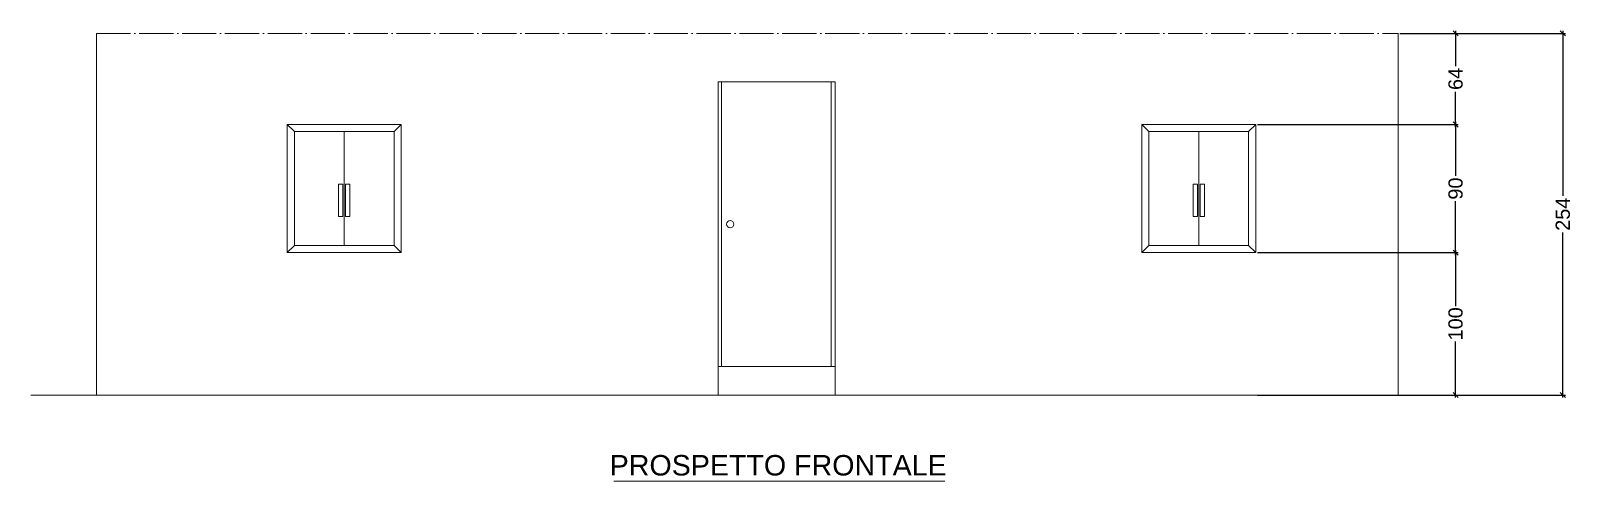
# Model space of a CAD drawing. Header units: centimetres. Extents: x 5667 to 17750, y 274 to 6203.
# Drawn here: x 10772 to 11854, y 2387 to 2704 of the extents above; entities that cross this region are included whole.
import ezdxf

# ---------------------------------------------------------------- set-up
doc = ezdxf.new("R2010")
doc.units = ezdxf.units.CM
doc.header["$MEASUREMENT"] = 0
doc.linetypes.add('ACAD_ISO04W100', pattern=[30, 24, -3, 0, -3])
doc.layers.get('0').update_dxf_attribs({"lineweight": 18})
for name, color, linetype, lineweight in [('A-DOOR-FULL', 4, 'Continuous', 9), ('A-FURN', 8, 'Continuous', 9), ('A-GLAZ-FULL', 140, 'Continuous', 9), ('A-WALL-FULL', 7, 'Continuous', 20), ('G-ANNO-DIM', 3, 'Continuous', 9), ('G-ANNO-TEXT', 3, 'Continuous', 18)]:
    doc.layers.add(name, color=color, linetype=linetype, lineweight=lineweight)
doc.styles.add('ARIAL', font='arial.ttf')
doc.styles.add('underline', font='arial.ttf')
doc.dimstyles.new('TICK_36', dxfattribs={"dimtxt": 10, "dimasz": 3.6, "dimexe": 1.8, "dimexo": 1.2, "dimgap": 1.8, "dimtad": 0, "dimdec": 0, "dimzin": 0, "dimdsep": 46, "dimtxsty": 'ARIAL', "dimblk": 'OBLIQUE', "dimcen": 1.8, "dimdle": 1.8, "dimclrd": 256, "dimclrt": 256, "dimadec": 0, "dimazin": 0, "dimtfac": 1, "dimtdec": 0, "dimtmove": 1, "dimatfit": 3, "dimldrblk": 'OPEN90', "dimfxl": 1, "dimtolj": 1, "dimtzin": 0, "dimarcsym": 0})

# ---------------------------------------------------------------- blocks, each defined once
blk = doc.blocks.new('_Oblique')
at = {"color": 0, "linetype": 'ByBlock', "lineweight": -2}
blk.add_line((-0.5, -0.5), (0.5, 0.5), dxfattribs=at)
blk = doc.blocks.new('*D64')
at = {"layer": 'Defpoints', "color": 0, "transparency": 16777216}
for p in [(11732.3, 2701.8), (11732.3, 2447.8), (11847.9, 2447.8)]:
    blk.add_point(p, dxfattribs=at)
at = {"layer": 'G-ANNO-DIM', "color": 0, "lineweight": -2, "transparency": 16777216}
for p, q in [((11733.5, 2701.8), (11849.7, 2701.8)), ((11733.5, 2447.8), (11849.7, 2447.8))]:
    blk.add_line(p, q, dxfattribs=at)
at = {"layer": 'G-ANNO-DIM', "lineweight": -2, "transparency": 16777216}
for p, q in [((11847.9, 2703.6), (11847.9, 2587.7)), ((11847.9, 2446), (11847.9, 2561.9))]:
    blk.add_line(p, q, dxfattribs=at)
at = {"layer": 'G-ANNO-DIM', "lineweight": -2, "transparency": 16777216, "xscale": 3.6, "yscale": 3.6, "zscale": 3.6}
for p, rotation in [((11847.9, 2701.8), 90), ((11847.9, 2447.8), 270)]:
    blk.add_blockref('_Oblique', p, dxfattribs=dict(at, rotation=rotation))
at = {"layer": 'G-ANNO-DIM', "transparency": 16777216, "insert": (11847.9, 2574.8), "char_height": 10, "attachment_point": 5, "rotation": 90, "style": 'ARIAL'}
blk.add_mtext('\\A1;254', dxfattribs=at)
blk = doc.blocks.new('_Open90')
at = {"color": 0, "linetype": 'ByBlock', "lineweight": -2}
for p, q in [((0, 0), (-1, 0)), ((-0.5, 0.5), (0, 0)), ((0, 0), (-0.5, -0.5))]:
    blk.add_line(p, q, dxfattribs=at)
blk = doc.blocks.new('*D65')
at = {"layer": 'Defpoints', "color": 0, "transparency": 16777216}
for p in [(11632.3, 2637.8), (11772.6, 2637.8), (11632.3, 2547.8)]:
    blk.add_point(p, dxfattribs=at)
at = {"layer": 'G-ANNO-DIM', "color": 0, "lineweight": -2, "transparency": 16777216}
for p, q in [((11633.5, 2637.8), (11774.4, 2637.8)), ((11633.5, 2547.8), (11774.4, 2547.8))]:
    blk.add_line(p, q, dxfattribs=at)
at = {"layer": 'G-ANNO-DIM', "lineweight": -2, "transparency": 16777216}
for p, q in [((11772.6, 2639.6), (11772.6, 2601.7)), ((11772.6, 2546), (11772.6, 2583.9))]:
    blk.add_line(p, q, dxfattribs=at)
at = {"layer": 'G-ANNO-DIM', "lineweight": -2, "transparency": 16777216, "xscale": 3.6, "yscale": 3.6, "zscale": 3.6}
for p, rotation in [((11772.6, 2637.8), 90), ((11772.6, 2547.8), 270)]:
    blk.add_blockref('_Oblique', p, dxfattribs=dict(at, rotation=rotation))
at = {"layer": 'G-ANNO-DIM', "transparency": 16777216, "insert": (11772.6, 2592.8), "char_height": 10, "attachment_point": 5, "rotation": 90, "style": 'ARIAL'}
blk.add_mtext('\\A1;90', dxfattribs=at)
blk = doc.blocks.new('*D66')
at = {"layer": 'Defpoints', "color": 0, "transparency": 16777216}
for p in [(11732.3, 2701.8), (11772.6, 2701.8), (11632.3, 2637.8)]:
    blk.add_point(p, dxfattribs=at)
at = {"layer": 'G-ANNO-DIM', "color": 0, "lineweight": -2, "transparency": 16777216}
for p, q in [((11733.5, 2701.8), (11774.4, 2701.8)), ((11633.5, 2637.8), (11774.4, 2637.8))]:
    blk.add_line(p, q, dxfattribs=at)
at = {"layer": 'G-ANNO-DIM', "lineweight": -2, "transparency": 16777216}
for p, q in [((11772.6, 2703.6), (11772.6, 2678.8)), ((11772.6, 2636), (11772.6, 2660.8))]:
    blk.add_line(p, q, dxfattribs=at)
at = {"layer": 'G-ANNO-DIM', "lineweight": -2, "transparency": 16777216, "xscale": 3.6, "yscale": 3.6, "zscale": 3.6}
for p, rotation in [((11772.6, 2701.8), 90), ((11772.6, 2637.8), 270)]:
    blk.add_blockref('_Oblique', p, dxfattribs=dict(at, rotation=rotation))
at = {"layer": 'G-ANNO-DIM', "transparency": 16777216, "insert": (11772.6, 2669.8), "char_height": 10, "attachment_point": 5, "rotation": 90, "style": 'ARIAL'}
blk.add_mtext('\\A1;64', dxfattribs=at)
blk = doc.blocks.new('*D67')
at = {"layer": 'Defpoints', "color": 0, "transparency": 16777216}
for p in [(11632.3, 2547.8), (11632.3, 2447.8), (11772.6, 2447.8)]:
    blk.add_point(p, dxfattribs=at)
at = {"layer": 'G-ANNO-DIM', "color": 0, "lineweight": -2, "transparency": 16777216}
for p, q in [((11633.5, 2547.8), (11774.4, 2547.8)), ((11633.5, 2447.8), (11774.4, 2447.8))]:
    blk.add_line(p, q, dxfattribs=at)
at = {"layer": 'G-ANNO-DIM', "lineweight": -2, "transparency": 16777216}
for p, q in [((11772.6, 2549.6), (11772.6, 2510.2)), ((11772.6, 2446), (11772.6, 2485.4))]:
    blk.add_line(p, q, dxfattribs=at)
at = {"layer": 'G-ANNO-DIM', "lineweight": -2, "transparency": 16777216, "xscale": 3.6, "yscale": 3.6, "zscale": 3.6}
for p, rotation in [((11772.6, 2547.8), 90), ((11772.6, 2447.8), 270)]:
    blk.add_blockref('_Oblique', p, dxfattribs=dict(at, rotation=rotation))
at = {"layer": 'G-ANNO-DIM', "transparency": 16777216, "insert": (11772.6, 2497.8), "char_height": 10, "attachment_point": 5, "rotation": 90, "style": 'ARIAL'}
blk.add_mtext('\\A1;100', dxfattribs=at)

msp = doc.modelspace()

# ---------------------------------------------------------------- linework, layer by layer
at = {"layer": 'A-DOOR-FULL'}
for p, q in [((11254.8, 2667.8), (11254.8, 2467.8)), ((11254.8, 2667.8), (11336.9, 2667.8)), ((11257.3, 2667.8), (11257.3, 2467.8)), ((11334.3, 2667.8), (11334.3, 2467.8)), ((11336.9, 2667.8), (11336.9, 2467.8))]:
    msp.add_line(p, q, dxfattribs=at)
at = {"layer": 'A-DOOR-FULL', "ltscale": 0.8}
msp.add_circle((11263.3, 2567.8), 2.5, dxfattribs=at)
at = {"layer": 'A-FURN'}
for p, q in [((10991.3, 2595.9), (10988.2, 2595.9)), ((10988.2, 2595.9), (10988.2, 2573.3)), ((10991.3, 2573.3), (10991.3, 2595.9)), ((10993.3, 2595.9), (10996.3, 2595.9)), ((10993.3, 2573.3), (10993.3, 2595.9)), ((10996.3, 2595.9), (10996.3, 2573.3)), ((11591.3, 2595.9), (11588.3, 2595.9)), ((11588.3, 2595.9), (11588.3, 2573.3)), ((11591.3, 2573.3), (11591.3, 2595.9)), ((11593.3, 2595.9), (11596.4, 2595.9)), ((11593.3, 2573.3), (11593.3, 2595.9)), ((11596.4, 2595.9), (11596.4, 2573.3)), ((10991.3, 2573.3), (10988.2, 2573.3)), ((10996.3, 2573.3), (10993.3, 2573.3)), ((11591.3, 2573.3), (11588.3, 2573.3)), ((11596.4, 2573.3), (11593.3, 2573.3))]:
    msp.add_line(p, q, dxfattribs=at)
at = {"layer": 'A-GLAZ-FULL'}
for p, q in [((10952.3, 2547.8), (10952.3, 2637.8)), ((10952.3, 2637.8), (11032.3, 2637.8)), ((10957.3, 2632.8), (10952.3, 2637.8)), ((11027.3, 2632.8), (10957.3, 2632.8)), ((10957.3, 2632.8), (10957.3, 2552.8)), ((10991.8, 2632.8), (10992.3, 2632.8)), ((10992.3, 2632.8), (10992.3, 2552.8)), ((10992.3, 2632.8), (10992.8, 2632.8)), ((11027.3, 2632.8), (11032.3, 2637.8)), ((11027.3, 2552.8), (11027.3, 2632.8)), ((11032.3, 2637.8), (11032.3, 2547.8)), ((11552.3, 2547.8), (11552.3, 2637.8)), ((11552.3, 2637.8), (11632.3, 2637.8)), ((11557.3, 2632.8), (11552.3, 2637.8)), ((11627.3, 2632.8), (11557.3, 2632.8)), ((11557.3, 2632.8), (11557.3, 2552.8)), ((11591.8, 2632.8), (11592.3, 2632.8)), ((11592.3, 2632.8), (11592.3, 2552.8)), ((11592.3, 2632.8), (11592.8, 2632.8)), ((11627.3, 2632.8), (11632.3, 2637.8)), ((11627.3, 2552.8), (11627.3, 2632.8)), ((11632.3, 2637.8), (11632.3, 2547.8)), ((10952.3, 2547.8), (10957.3, 2552.8)), ((11032.3, 2547.8), (10952.3, 2547.8)), ((10957.3, 2552.8), (11027.3, 2552.8)), ((11032.3, 2547.8), (11027.3, 2552.8)), ((11552.3, 2547.8), (11557.3, 2552.8)), ((11632.3, 2547.8), (11552.3, 2547.8)), ((11557.3, 2552.8), (11627.3, 2552.8)), ((11632.3, 2547.8), (11627.3, 2552.8))]:
    msp.add_line(p, q, dxfattribs=at)
at = {"layer": 'A-WALL-FULL'}
for p, q in [((10818.3, 2701.8), (10818.3, 2447.8)), ((11732.3, 2701.8), (11732.3, 2447.8)), ((11336.9, 2467.8), (11254.8, 2467.8)), ((11254.8, 2467.8), (11254.8, 2447.8)), ((11336.9, 2467.8), (11336.9, 2447.8)), ((10772.3, 2447.8), (11792.3, 2447.8))]:
    msp.add_line(p, q, dxfattribs=at)
at = {"layer": 'A-WALL-FULL', "linetype": 'ACAD_ISO04W100'}
msp.add_line((10818.3, 2701.8), (11732.3, 2701.8), dxfattribs=at)
at = {"layer": 'G-ANNO-TEXT'}
msp.add_line((11181.6, 2387.3), (11413.9, 2387.3), dxfattribs=at)

# ---------------------------------------------------------------- texts
at = {"layer": 'G-ANNO-TEXT', "style": 'underline'}
msp.add_text('PROSPETTO FRONTALE', height=14.381, dxfattribs=at).set_placement((11178.7, 2391.3))

# ---------------------------------------------------------------- dimensions: what is measured, and where the dimension line sits
at = {"layer": 'G-ANNO-DIM'}
for base, p1, p2, picture, middle in [((11772.6, 2701.8), (11632.3, 2637.8), (11732.3, 2701.8), '*D66', (11772.6, 2669.8)), ((11847.9, 2447.8), (11732.3, 2701.8), (11732.3, 2447.8), '*D64', (11847.9, 2574.8)), ((11772.6, 2637.8), (11632.3, 2547.8), (11632.3, 2637.8), '*D65', (11772.6, 2592.8)), ((11772.6, 2447.8), (11632.3, 2547.8), (11632.3, 2447.8), '*D67', (11772.6, 2497.8))]:
    dim = msp.add_linear_dim(base=base, p1=p1, p2=p2, angle=90, dimstyle='TICK_36', dxfattribs=at)
    dim.commit()
    dim.dimension.update_dxf_attribs({"geometry": picture, "text_midpoint": middle})

doc.saveas('drawing.dxf')
